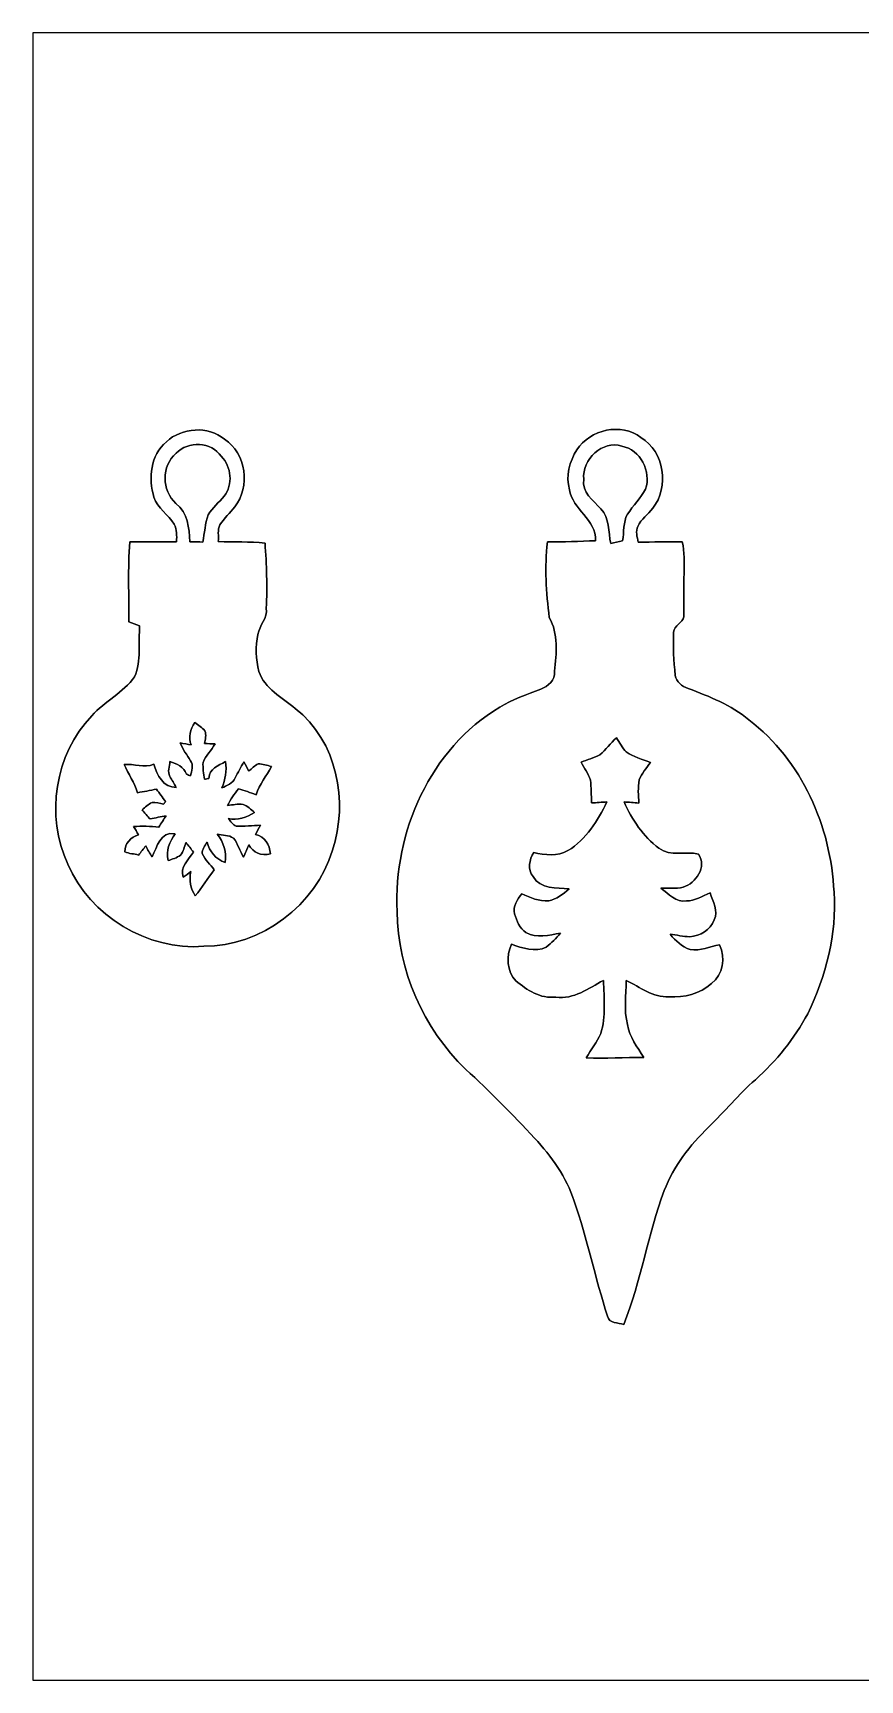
# Model space of a CAD drawing. Header units: centimetres. Extents: x -16.8 to 16.8, y -16.7 to 16.7.
# Drawn here: x -16.77 to -0.03, y -16.67 to 16.67 of the extents above; entities that cross this region are included whole.
import ezdxf

# ---------------------------------------------------------------- set-up
doc = ezdxf.new("R2010")
doc.units = ezdxf.units.CM
doc.header["$MEASUREMENT"] = 0
doc.layers.add('Layer 1', color=7, linetype='Continuous')

msp = doc.modelspace()

# ---------------------------------------------------------------- linework, layer by layer
at = {"layer": 'Layer 1', "color": 7}
for points, knots in [([(-16.77458, 16.66875), (-16.77458, 16.66875), (16.77458, 16.66875), (16.77458, 16.66875), (16.77458, 16.66875), (16.77458, 16.66875), (16.77458, -16.66875), (16.77458, -16.66875), (16.77458, -16.66875), (16.77458, -16.66875), (-16.77458, -16.66875), (-16.77458, -16.66875), (-16.77458, -16.66875), (-16.77458, -16.66875), (-16.77458, 16.66875), (-16.77458, 16.66875), (-16.77458, 16.66875), (-16.77458, 16.66875), (-16.77458, 16.66875), (-16.77458, 16.66875)], [0, 0, 0, 0, 0.16666667, 0.16666667, 0.16666667, 0.16666667, 0.33333333, 0.33333333, 0.33333333, 0.33333333, 0.5, 0.5, 0.5, 0.5, 0.66666667, 0.66666667, 0.66666667, 0.66666667, 1, 1, 1, 1]), ([(-14.07372, 8.39435), (-14.39616, 8.12094), (-14.43919, 7.65316), (-14.32419, 7.26969), (-14.32419, 7.26969), (-14.2494, 7.0485), (-14.03385, 6.92009), (-13.9125, 6.72747), (-13.9125, 6.72747), (-13.85358, 6.61776), (-13.86523, 6.48899), (-13.86593, 6.36905), (-13.86593, 6.36905), (-14.18167, 6.36834), (-14.49705, 6.36764), (-14.81279, 6.36623), (-14.81279, 6.36623), (-14.85547, 5.82754), (-14.82901, 5.28638), (-14.8336, 4.74663), (-14.8336, 4.74663), (-14.76128, 4.72122), (-14.68896, 4.69653), (-14.61664, 4.67113), (-14.61664, 4.67113), (-14.63428, 4.32823), (-14.58313, 3.96487), (-14.71577, 3.6389), (-14.71577, 3.6389), (-14.94402, 3.31329), (-15.3229, 3.14396), (-15.58184, 2.84656), (-15.58184, 2.84656), (-16.33432, 2.06728), (-16.52552, 0.81986), (-16.06656, -0.15699), (-16.06656, -0.15699), (-15.61606, -1.21003), (-14.45895, -1.90606), (-13.31666, -1.81822), (-13.31666, -1.81822), (-12.1539, -1.81751), (-11.043, -0.98884), (-10.71033, 0.12524), (-10.71033, 0.12524), (-10.38225, 1.1109), (-10.61755, 2.33997), (-11.46422, 2.99685), (-11.46422, 2.99685), (-11.73339, 3.21804), (-12.08123, 3.39549), (-12.19976, 3.74509), (-12.19976, 3.74509), (-12.26326, 3.9878), (-12.27878, 4.24991), (-12.21881, 4.49509), (-12.21881, 4.49509), (-12.19412, 4.68524), (-12.01279, 4.82071), (-12.05018, 5.02603), (-12.05018, 5.02603), (-12.02796, 5.46523), (-12.04595, 5.9055), (-12.07558, 6.344), (-12.07558, 6.344), (-12.38991, 6.37469), (-12.7067, 6.36693), (-13.02244, 6.37293), (-13.02244, 6.37293), (-13.01291, 6.48582), (-13.03937, 6.61), (-12.99139, 6.71513), (-12.99139, 6.71513), (-12.89932, 6.84389), (-12.78537, 6.95466), (-12.68836, 7.07919), (-12.68836, 7.07919), (-12.36345, 7.48136), (-12.46011, 8.16222), (-12.89614, 8.4455), (-12.89614, 8.4455), (-13.22987, 8.72102), (-13.75833, 8.68327), (-14.07372, 8.39435), (-14.07372, 8.39435), (-14.07372, 8.39435), (-14.07372, 8.39435), (-14.07372, 8.39435)], [0, 0, 0, 0, 0.04347826, 0.04347826, 0.04347826, 0.04347826, 0.08695652, 0.08695652, 0.08695652, 0.08695652, 0.13043478, 0.13043478, 0.13043478, 0.13043478, 0.17391304, 0.17391304, 0.17391304, 0.17391304, 0.2173913, 0.2173913, 0.2173913, 0.2173913, 0.26086957, 0.26086957, 0.26086957, 0.26086957, 0.30434783, 0.30434783, 0.30434783, 0.30434783, 0.34782609, 0.34782609, 0.34782609, 0.34782609, 0.39130435, 0.39130435, 0.39130435, 0.39130435, 0.43478261, 0.43478261, 0.43478261, 0.43478261, 0.47826087, 0.47826087, 0.47826087, 0.47826087, 0.52173913, 0.52173913, 0.52173913, 0.52173913, 0.56521739, 0.56521739, 0.56521739, 0.56521739, 0.60869565, 0.60869565, 0.60869565, 0.60869565, 0.65217391, 0.65217391, 0.65217391, 0.65217391, 0.69565217, 0.69565217, 0.69565217, 0.69565217, 0.73913043, 0.73913043, 0.73913043, 0.73913043, 0.7826087, 0.7826087, 0.7826087, 0.7826087, 0.82608696, 0.82608696, 0.82608696, 0.82608696, 0.86956522, 0.86956522, 0.86956522, 0.86956522, 0.91304348, 0.91304348, 0.91304348, 0.91304348, 1, 1, 1, 1]), ([(-5.76298, 8.23172), (-5.91185, 7.99606), (-5.9944, 7.69867), (-5.9122, 7.42456), (-5.9122, 7.42456), (-5.85117, 7.01992), (-5.36751, 6.8266), (-5.38374, 6.39233), (-5.38374, 6.39233), (-5.70794, 6.37293), (-6.03285, 6.3687), (-6.35741, 6.36552), (-6.35741, 6.36552), (-6.4195, 5.85999), (-6.38246, 5.34035), (-6.32143, 4.83799), (-6.32143, 4.83799), (-6.13586, 4.50603), (-6.17502, 4.11374), (-6.21453, 3.75038), (-6.21453, 3.75038), (-6.20254, 3.57082), (-6.34048, 3.44241), (-6.49393, 3.38772), (-6.49393, 3.38772), (-6.7758, 3.27836), (-7.06684, 3.18558), (-7.32331, 3.02048), (-7.32331, 3.02048), (-8.72984, 2.18758), (-9.47879, 0.48824), (-9.40118, -1.11196), (-9.40118, -1.11196), (-9.3913, -2.30717), (-8.86813, -3.47839), (-8.01335, -4.30883), (-8.01335, -4.30883), (-7.52616, -4.75015), (-7.06473, -5.21899), (-6.61952, -5.70265), (-6.61952, -5.70265), (-6.27168, -6.06637), (-5.97711, -6.49358), (-5.81625, -6.97371), (-5.81625, -6.97371), (-5.55061, -7.73818), (-5.39256, -8.53475), (-5.14103, -9.30346), (-5.14103, -9.30346), (-5.11704, -9.45691), (-4.91878, -9.43151), (-4.81401, -9.46997), (-4.81401, -9.46997), (-4.46476, -8.59226), (-4.32435, -7.64787), (-3.99486, -6.7631), (-3.99486, -6.7631), (-3.80259, -6.26921), (-3.47204, -5.84412), (-3.09563, -5.47687), (-3.09563, -5.47687), (-2.77248, -5.16431), (-2.48849, -4.81365), (-2.14842, -4.51838), (-2.14842, -4.51838), (-1.72191, -4.13773), (-1.36137, -3.68371), (-1.08903, -3.18135), (-1.08903, -3.18135), (-0.71826, -2.42182), (-0.49706, -1.57339), (-0.55668, -0.72425), (-0.55668, -0.72425), (-0.61913, 0.60537), (-1.20403, 1.94804), (-2.28071, 2.76296), (-2.28071, 2.76296), (-2.63596, 3.07199), (-3.0801, 3.23532), (-3.51261, 3.40184), (-3.51261, 3.40184), (-3.63749, 3.43817), (-3.74544, 3.5366), (-3.77084, 3.66607), (-3.77084, 3.66607), (-3.80647, 3.95676), (-3.81247, 4.25027), (-3.80788, 4.54237), (-3.80788, 4.54237), (-3.78742, 4.67466), (-3.6255, 4.72652), (-3.59763, 4.85387), (-3.59763, 4.85387), (-3.59375, 5.14703), (-3.60433, 5.44054), (-3.59339, 5.73334), (-3.59339, 5.73334), (-3.59022, 5.94607), (-3.57928, 6.16162), (-3.63008, 6.37011), (-3.63008, 6.37011), (-3.92748, 6.36764), (-4.22522, 6.36623), (-4.52226, 6.36341), (-4.52226, 6.36341), (-4.54131, 6.46747), (-4.578, 6.57966), (-4.53108, 6.68161), (-4.53108, 6.68161), (-4.46687, 6.83189), (-4.31835, 6.91832), (-4.22593, 7.04815), (-4.22593, 7.04815), (-3.88938, 7.47501), (-3.99027, 8.19714), (-4.46546, 8.47937), (-4.46546, 8.47937), (-4.8641, 8.78593), (-5.49487, 8.64588), (-5.76298, 8.23172), (-5.76298, 8.23172), (-5.76298, 8.23172), (-5.76298, 8.23172), (-5.76298, 8.23172)], [0, 0, 0, 0, 0.03125, 0.03125, 0.03125, 0.03125, 0.0625, 0.0625, 0.0625, 0.0625, 0.09375, 0.09375, 0.09375, 0.09375, 0.125, 0.125, 0.125, 0.125, 0.15625, 0.15625, 0.15625, 0.15625, 0.1875, 0.1875, 0.1875, 0.1875, 0.21875, 0.21875, 0.21875, 0.21875, 0.25, 0.25, 0.25, 0.25, 0.28125, 0.28125, 0.28125, 0.28125, 0.3125, 0.3125, 0.3125, 0.3125, 0.34375, 0.34375, 0.34375, 0.34375, 0.375, 0.375, 0.375, 0.375, 0.40625, 0.40625, 0.40625, 0.40625, 0.4375, 0.4375, 0.4375, 0.4375, 0.46875, 0.46875, 0.46875, 0.46875, 0.5, 0.5, 0.5, 0.5, 0.53125, 0.53125, 0.53125, 0.53125, 0.5625, 0.5625, 0.5625, 0.5625, 0.59375, 0.59375, 0.59375, 0.59375, 0.625, 0.625, 0.625, 0.625, 0.65625, 0.65625, 0.65625, 0.65625, 0.6875, 0.6875, 0.6875, 0.6875, 0.71875, 0.71875, 0.71875, 0.71875, 0.75, 0.75, 0.75, 0.75, 0.78125, 0.78125, 0.78125, 0.78125, 0.8125, 0.8125, 0.8125, 0.8125, 0.84375, 0.84375, 0.84375, 0.84375, 0.875, 0.875, 0.875, 0.875, 0.90625, 0.90625, 0.90625, 0.90625, 0.9375, 0.9375, 0.9375, 0.9375, 1, 1, 1, 1]), ([(-13.87581, 8.16046), (-13.62992, 8.41834), (-13.16602, 8.39399), (-12.96106, 8.09942), (-12.96106, 8.09942), (-12.75927, 7.89129), (-12.71764, 7.52546), (-12.90496, 7.29615), (-12.90496, 7.29615), (-13.00445, 7.16315), (-13.14556, 7.06261), (-13.22599, 6.91621), (-13.22599, 6.91621), (-13.29231, 6.74017), (-13.29619, 6.54791), (-13.33782, 6.36517), (-13.33782, 6.36517), (-13.40273, 6.36623), (-13.5322, 6.36799), (-13.59711, 6.36905), (-13.59711, 6.36905), (-13.61193, 6.6548), (-13.64015, 6.95078), (-13.87898, 7.14728), (-13.87898, 7.14728), (-14.16897, 7.40304), (-14.17638, 7.90998), (-13.87581, 8.16046)], [0, 0, 0, 0, 0.125, 0.125, 0.125, 0.125, 0.25, 0.25, 0.25, 0.25, 0.375, 0.375, 0.375, 0.375, 0.5, 0.5, 0.5, 0.5, 0.625, 0.625, 0.625, 0.625, 0.75, 0.75, 0.75, 0.75, 1, 1, 1, 1]), ([(-5.62469, 7.63764), (-5.6575, 8.03028), (-5.24439, 8.43562), (-4.85211, 8.30474), (-4.85211, 8.30474), (-4.4704, 8.23595), (-4.25485, 7.79286), (-4.37021, 7.4362), (-4.37021, 7.4362), (-4.47746, 7.25523), (-4.62104, 7.10071), (-4.73922, 6.92785), (-4.73922, 6.92785), (-4.83023, 6.76416), (-4.80448, 6.56555), (-4.83729, 6.38634), (-4.83729, 6.38634), (-4.91808, 6.3694), (-4.99816, 6.35176), (-5.07788, 6.33377), (-5.07788, 6.33377), (-5.12904, 6.56907), (-5.09446, 6.85024), (-5.27438, 7.03686), (-5.27438, 7.03686), (-5.43384, 7.20725), (-5.66632, 7.36706), (-5.62469, 7.63764)], [0, 0, 0, 0, 0.125, 0.125, 0.125, 0.125, 0.25, 0.25, 0.25, 0.25, 0.375, 0.375, 0.375, 0.375, 0.5, 0.5, 0.5, 0.5, 0.625, 0.625, 0.625, 0.625, 0.75, 0.75, 0.75, 0.75, 1, 1, 1, 1]), ([(-13.57136, 2.25707), (-13.62851, 2.41441), (-13.59006, 2.57457), (-13.49622, 2.70898), (-13.49622, 2.70898), (-13.42637, 2.65853), (-13.34876, 2.61373), (-13.29619, 2.54353), (-13.29619, 2.54353), (-13.25421, 2.46274), (-13.29196, 2.37102), (-13.30078, 2.28671), (-13.30078, 2.28671), (-13.22881, 2.28529), (-13.15685, 2.28282), (-13.08488, 2.27789), (-13.08488, 2.27789), (-13.1639, 2.1523), (-13.27432, 2.04435), (-13.33006, 1.905), (-13.33006, 1.905), (-13.33712, 1.7907), (-13.3223, 1.67569), (-13.30113, 1.56351), (-13.30113, 1.56351), (-13.27891, 1.5681), (-13.23481, 1.57692), (-13.21259, 1.5815), (-13.21259, 1.5815), (-13.21082, 1.7847), (-13.01644, 1.83833), (-12.87604, 1.92088), (-12.87604, 1.92088), (-12.84676, 1.73884), (-12.87956, 1.5561), (-12.95153, 1.38783), (-12.95153, 1.38783), (-12.85134, 1.43898), (-12.72858, 1.4792), (-12.67813, 1.58962), (-12.67813, 1.58962), (-12.62204, 1.69968), (-12.57194, 1.81328), (-12.50174, 1.91558), (-12.50174, 1.91558), (-12.46858, 1.85349), (-12.43542, 1.7907), (-12.40296, 1.72755), (-12.40296, 1.72755), (-12.34405, 1.78012), (-12.28901, 1.84079), (-12.21669, 1.87501), (-12.21669, 1.87501), (-12.12391, 1.87678), (-12.03501, 1.84432), (-11.94611, 1.82245), (-11.94611, 1.82245), (-12.04207, 1.62701), (-12.19553, 1.46262), (-12.25515, 1.24919), (-12.25515, 1.24919), (-12.37439, 1.29187), (-12.49363, 1.33385), (-12.61357, 1.37231), (-12.61357, 1.37231), (-12.69718, 1.26647), (-12.77514, 1.15535), (-12.83476, 1.03399), (-12.83476, 1.03399), (-12.72999, 1.04246), (-12.62451, 1.06962), (-12.51903, 1.05375), (-12.51903, 1.05375), (-12.42907, 1.022), (-12.36169, 0.95109), (-12.28937, 0.89182), (-12.28937, 0.89182), (-12.44776, 0.78634), (-12.63121, 0.72425), (-12.82136, 0.76694), (-12.82136, 0.76694), (-12.77126, 0.71402), (-12.73034, 0.64135), (-12.65873, 0.6156), (-12.65873, 0.6156), (-12.49539, 0.60466), (-12.33241, 0.63218), (-12.16872, 0.63147), (-12.16872, 0.63147), (-12.20117, 0.56903), (-12.23504, 0.50659), (-12.27067, 0.44556), (-12.27067, 0.44556), (-12.07417, 0.40781), (-11.98527, 0.23424), (-11.96481, 0.05539), (-11.96481, 0.05539), (-12.15708, 0.00106), (-12.313, 0.07902), (-12.40578, 0.23636), (-12.40578, 0.23636), (-12.43894, 0.1524), (-12.47387, 0.06844), (-12.51021, -0.01482), (-12.51021, -0.01482), (-12.58746, 0.10971), (-12.62345, 0.25788), (-12.71482, 0.37324), (-12.71482, 0.37324), (-12.81007, 0.43639), (-12.93742, 0.42545), (-13.04466, 0.45226), (-13.04466, 0.45226), (-12.91625, 0.28998), (-12.84852, 0.08749), (-12.88168, -0.11994), (-12.88168, -0.11994), (-13.0743, -0.05891), (-13.19671, 0.1016), (-13.25033, 0.28963), (-13.25033, 0.28963), (-13.28914, 0.21696), (-13.35405, 0.14534), (-13.34735, 0.05821), (-13.34735, 0.05821), (-13.29196, -0.06703), (-13.18648, -0.16263), (-13.10287, -0.26988), (-13.10287, -0.26988), (-13.23975, -0.43991), (-13.34699, -0.63147), (-13.48705, -0.79939), (-13.48705, -0.79939), (-13.58371, -0.64664), (-13.62216, -0.4766), (-13.57489, -0.30339), (-13.57489, -0.30339), (-13.62781, -0.34255), (-13.68072, -0.38135), (-13.73434, -0.41981), (-13.73434, -0.41981), (-13.8049, -0.21625), (-13.62428, -0.06385), (-13.52444, 0.0889), (-13.52444, 0.0889), (-13.57418, 0.15452), (-13.62498, 0.21943), (-13.67719, 0.28258), (-13.67719, 0.28258), (-13.70965, 0.1972), (-13.72588, 0.10019), (-13.78797, 0.02928), (-13.78797, 0.02928), (-13.85817, -0.0321), (-13.95342, -0.05115), (-14.03844, -0.08396), (-14.03844, -0.08396), (-14.08959, 0.1203), (-14.00563, 0.29669), (-13.89662, 0.45896), (-13.89662, 0.45896), (-14.20954, 0.51188), (-14.25681, 0.1905), (-14.36264, -0.00847), (-14.36264, -0.00847), (-14.41027, 0.06421), (-14.4526, 0.1397), (-14.48858, 0.21837), (-14.48858, 0.21837), (-14.53762, 0.15558), (-14.58736, 0.09313), (-14.63675, 0.03034), (-14.63675, 0.03034), (-14.72812, 0.05397), (-14.82337, 0.0568), (-14.91086, 0.09349), (-14.91086, 0.09349), (-14.92462, 0.26741), (-14.7895, 0.39017), (-14.6371, 0.44062), (-14.6371, 0.44062), (-14.67062, 0.49565), (-14.70378, 0.55069), (-14.73659, 0.60572), (-14.73659, 0.60572), (-14.56655, 0.61701), (-14.39545, 0.61454), (-14.22612, 0.59619), (-14.22612, 0.59619), (-14.17602, 0.67239), (-14.12699, 0.74859), (-14.07866, 0.82515), (-14.07866, 0.82515), (-14.18731, 0.80433), (-14.29526, 0.7814), (-14.40392, 0.75953), (-14.40392, 0.75953), (-14.44449, 0.80574), (-14.52563, 0.89782), (-14.56655, 0.94403), (-14.56655, 0.94403), (-14.50199, 0.9973), (-14.44096, 1.05833), (-14.36299, 1.09185), (-14.36299, 1.09185), (-14.28362, 1.10137), (-14.20601, 1.07456), (-14.1291, 1.05939), (-14.1291, 1.05939), (-14.11887, 1.07174), (-14.09876, 1.09714), (-14.08889, 1.10984), (-14.08889, 1.10984), (-14.15062, 1.19415), (-14.21236, 1.27811), (-14.27409, 1.36208), (-14.27409, 1.36208), (-14.40215, 1.33738), (-14.53021, 1.31233), (-14.65898, 1.29117), (-14.65898, 1.29117), (-14.71895, 1.49543), (-14.8396, 1.67181), (-14.9292, 1.86267), (-14.9292, 1.86267), (-14.72636, 1.88454), (-14.51998, 1.77553), (-14.32631, 1.87184), (-14.32631, 1.87184), (-14.26422, 1.64782), (-14.13651, 1.39347), (-13.87263, 1.39876), (-13.87263, 1.39876), (-13.91497, 1.47355), (-13.96365, 1.54411), (-14.00281, 1.62066), (-14.00281, 1.62066), (-14.05537, 1.71415), (-14.00916, 1.8228), (-14.00104, 1.92123), (-14.00104, 1.92123), (-13.86346, 1.87748), (-13.71635, 1.81857), (-13.66626, 1.66476), (-13.66626, 1.66476), (-13.64544, 1.65594), (-13.60382, 1.63901), (-13.583, 1.63054), (-13.583, 1.63054), (-13.56713, 1.73143), (-13.51562, 1.84714), (-13.58371, 1.93957), (-13.58371, 1.93957), (-13.65744, 2.05669), (-13.7414, 2.16817), (-13.7922, 2.29799), (-13.7922, 2.29799), (-13.71812, 2.28671), (-13.64439, 2.27295), (-13.57136, 2.25707)], [0, 0, 0, 0, 0.01515152, 0.01515152, 0.01515152, 0.01515152, 0.03030303, 0.03030303, 0.03030303, 0.03030303, 0.04545455, 0.04545455, 0.04545455, 0.04545455, 0.06060606, 0.06060606, 0.06060606, 0.06060606, 0.07575758, 0.07575758, 0.07575758, 0.07575758, 0.09090909, 0.09090909, 0.09090909, 0.09090909, 0.10606061, 0.10606061, 0.10606061, 0.10606061, 0.12121212, 0.12121212, 0.12121212, 0.12121212, 0.13636364, 0.13636364, 0.13636364, 0.13636364, 0.15151515, 0.15151515, 0.15151515, 0.15151515, 0.16666667, 0.16666667, 0.16666667, 0.16666667, 0.18181818, 0.18181818, 0.18181818, 0.18181818, 0.1969697, 0.1969697, 0.1969697, 0.1969697, 0.21212121, 0.21212121, 0.21212121, 0.21212121, 0.22727273, 0.22727273, 0.22727273, 0.22727273, 0.24242424, 0.24242424, 0.24242424, 0.24242424, 0.25757576, 0.25757576, 0.25757576, 0.25757576, 0.27272727, 0.27272727, 0.27272727, 0.27272727, 0.28787879, 0.28787879, 0.28787879, 0.28787879, 0.3030303, 0.3030303, 0.3030303, 0.3030303, 0.31818182, 0.31818182, 0.31818182, 0.31818182, 0.33333333, 0.33333333, 0.33333333, 0.33333333, 0.34848485, 0.34848485, 0.34848485, 0.34848485, 0.36363636, 0.36363636, 0.36363636, 0.36363636, 0.37878788, 0.37878788, 0.37878788, 0.37878788, 0.39393939, 0.39393939, 0.39393939, 0.39393939, 0.40909091, 0.40909091, 0.40909091, 0.40909091, 0.42424242, 0.42424242, 0.42424242, 0.42424242, 0.43939394, 0.43939394, 0.43939394, 0.43939394, 0.45454545, 0.45454545, 0.45454545, 0.45454545, 0.46969697, 0.46969697, 0.46969697, 0.46969697, 0.48484848, 0.48484848, 0.48484848, 0.48484848, 0.5, 0.5, 0.5, 0.5, 0.51515152, 0.51515152, 0.51515152, 0.51515152, 0.53030303, 0.53030303, 0.53030303, 0.53030303, 0.54545455, 0.54545455, 0.54545455, 0.54545455, 0.56060606, 0.56060606, 0.56060606, 0.56060606, 0.57575758, 0.57575758, 0.57575758, 0.57575758, 0.59090909, 0.59090909, 0.59090909, 0.59090909, 0.60606061, 0.60606061, 0.60606061, 0.60606061, 0.62121212, 0.62121212, 0.62121212, 0.62121212, 0.63636364, 0.63636364, 0.63636364, 0.63636364, 0.65151515, 0.65151515, 0.65151515, 0.65151515, 0.66666667, 0.66666667, 0.66666667, 0.66666667, 0.68181818, 0.68181818, 0.68181818, 0.68181818, 0.6969697, 0.6969697, 0.6969697, 0.6969697, 0.71212121, 0.71212121, 0.71212121, 0.71212121, 0.72727273, 0.72727273, 0.72727273, 0.72727273, 0.74242424, 0.74242424, 0.74242424, 0.74242424, 0.75757576, 0.75757576, 0.75757576, 0.75757576, 0.77272727, 0.77272727, 0.77272727, 0.77272727, 0.78787879, 0.78787879, 0.78787879, 0.78787879, 0.8030303, 0.8030303, 0.8030303, 0.8030303, 0.81818182, 0.81818182, 0.81818182, 0.81818182, 0.83333333, 0.83333333, 0.83333333, 0.83333333, 0.84848485, 0.84848485, 0.84848485, 0.84848485, 0.86363636, 0.86363636, 0.86363636, 0.86363636, 0.87878788, 0.87878788, 0.87878788, 0.87878788, 0.89393939, 0.89393939, 0.89393939, 0.89393939, 0.90909091, 0.90909091, 0.90909091, 0.90909091, 0.92424242, 0.92424242, 0.92424242, 0.92424242, 0.93939394, 0.93939394, 0.93939394, 0.93939394, 0.95454545, 0.95454545, 0.95454545, 0.95454545, 0.96969697, 0.96969697, 0.96969697, 0.96969697, 1, 1, 1, 1]), ([(-5.29484, 2.05528), (-5.1749, 2.16182), (-5.08, 2.29376), (-4.96182, 2.40242), (-4.96182, 2.40242), (-4.89479, 2.30858), (-4.8454, 2.19886), (-4.76356, 2.11526), (-4.76356, 2.11526), (-4.6161, 2.01436), (-4.44041, 1.96744), (-4.27426, 1.90571), (-4.27426, 1.90571), (-4.35151, 1.78788), (-4.44923, 1.68063), (-4.50321, 1.5494), (-4.50321, 1.5494), (-4.53002, 1.39383), (-4.51556, 1.23754), (-4.50815, 1.08126), (-4.50815, 1.08126), (-4.60904, 1.09079), (-4.70782, 1.09749), (-4.80836, 1.10525), (-4.80836, 1.10525), (-4.64538, 0.74824), (-4.42172, 0.40146), (-4.10104, 0.16686), (-4.10104, 0.16686), (-3.87244, -0.0067), (-3.5627, 0.11254), (-3.30341, 0.04763), (-3.30341, 0.04763), (-3.12314, -0.20884), (-3.34892, -0.53904), (-3.61174, -0.62124), (-3.61174, -0.62124), (-3.75814, -0.6604), (-3.9116, -0.63606), (-4.06047, -0.64029), (-4.06047, -0.64029), (-3.90525, -0.75248), (-3.76096, -0.93063), (-3.54436, -0.89782), (-3.54436, -0.89782), (-3.37185, -0.89994), (-3.22192, -0.80081), (-3.0674, -0.73766), (-3.0674, -0.73766), (-3.01625, -0.90629), (-2.88572, -1.10702), (-2.98591, -1.28164), (-2.98591, -1.28164), (-3.05964, -1.48908), (-3.26531, -1.6129), (-3.47733, -1.62348), (-3.47733, -1.62348), (-3.61174, -1.61925), (-3.74297, -1.58821), (-3.87597, -1.57445), (-3.87597, -1.57445), (-3.76484, -1.70498), (-3.63608, -1.82774), (-3.46886, -1.88278), (-3.46886, -1.88278), (-3.26178, -1.91911), (-3.07269, -1.82527), (-2.87549, -1.78717), (-2.87549, -1.78717), (-2.75308, -2.04541), (-2.79788, -2.39677), (-3.04059, -2.56893), (-3.04059, -2.56893), (-3.27343, -2.77848), (-3.58951, -2.8635), (-3.89819, -2.83845), (-3.89819, -2.83845), (-4.22593, -2.8635), (-4.48098, -2.63772), (-4.76179, -2.51248), (-4.76179, -2.51248), (-4.76779, -2.80741), (-4.81648, -3.11044), (-4.73675, -3.40043), (-4.73675, -3.40043), (-4.699, -3.65407), (-4.53743, -3.85374), (-4.40866, -4.06576), (-4.40866, -4.06576), (-4.79637, -4.06964), (-5.18407, -4.08658), (-5.57142, -4.0767), (-5.57142, -4.0767), (-5.4797, -3.90913), (-5.3534, -3.76061), (-5.27897, -3.58422), (-5.27897, -3.58422), (-5.17384, -3.23533), (-5.21159, -2.86561), (-5.22464, -2.5079), (-5.22464, -2.5079), (-5.52768, -2.66876), (-5.82401, -2.89807), (-6.1909, -2.8448), (-6.1909, -2.8448), (-6.49781, -2.88361), (-6.77474, -2.70545), (-6.99699, -2.51707), (-6.99699, -2.51707), (-7.18679, -2.32445), (-7.19279, -2.01366), (-7.08625, -1.77659), (-7.08625, -1.77659), (-6.864, -1.85067), (-6.60753, -1.94522), (-6.38281, -1.83339), (-6.38281, -1.83339), (-6.27592, -1.75225), (-6.18208, -1.65488), (-6.09424, -1.55399), (-6.09424, -1.55399), (-6.32566, -1.58538), (-6.57613, -1.66688), (-6.79309, -1.53776), (-6.79309, -1.53776), (-6.92503, -1.45944), (-6.98218, -1.30104), (-7.02239, -1.16064), (-7.02239, -1.16064), (-7.06438, -1.00789), (-6.96524, -0.87066), (-6.88022, -0.75424), (-6.88022, -0.75424), (-6.70842, -0.83256), (-6.52815, -0.91228), (-6.33342, -0.89888), (-6.33342, -0.89888), (-6.17467, -0.86113), (-6.03779, -0.76271), (-5.91961, -0.65334), (-5.91961, -0.65334), (-6.16938, -0.63147), (-6.50452, -0.66146), (-6.65057, -0.40675), (-6.65057, -0.40675), (-6.76593, -0.2607), (-6.72394, -0.06526), (-6.63681, 0.08114), (-6.63681, 0.08114), (-6.40927, 0.02716), (-6.15562, -0.00247), (-5.94289, 0.12171), (-5.94289, 0.12171), (-5.57177, 0.3429), (-5.33823, 0.72672), (-5.15303, 1.10561), (-5.15303, 1.10561), (-5.2578, 1.09855), (-5.36222, 1.09008), (-5.467, 1.08409), (-5.467, 1.08409), (-5.46982, 1.23896), (-5.47123, 1.39453), (-5.48746, 1.54799), (-5.48746, 1.54799), (-5.53156, 1.67781), (-5.61552, 1.78964), (-5.67655, 1.91135), (-5.67655, 1.91135), (-5.54919, 1.95862), (-5.41902, 1.99919), (-5.29484, 2.05528)], [0, 0, 0, 0, 0.02272727, 0.02272727, 0.02272727, 0.02272727, 0.04545455, 0.04545455, 0.04545455, 0.04545455, 0.06818182, 0.06818182, 0.06818182, 0.06818182, 0.09090909, 0.09090909, 0.09090909, 0.09090909, 0.11363636, 0.11363636, 0.11363636, 0.11363636, 0.13636364, 0.13636364, 0.13636364, 0.13636364, 0.15909091, 0.15909091, 0.15909091, 0.15909091, 0.18181818, 0.18181818, 0.18181818, 0.18181818, 0.20454545, 0.20454545, 0.20454545, 0.20454545, 0.22727273, 0.22727273, 0.22727273, 0.22727273, 0.25, 0.25, 0.25, 0.25, 0.27272727, 0.27272727, 0.27272727, 0.27272727, 0.29545455, 0.29545455, 0.29545455, 0.29545455, 0.31818182, 0.31818182, 0.31818182, 0.31818182, 0.34090909, 0.34090909, 0.34090909, 0.34090909, 0.36363636, 0.36363636, 0.36363636, 0.36363636, 0.38636364, 0.38636364, 0.38636364, 0.38636364, 0.40909091, 0.40909091, 0.40909091, 0.40909091, 0.43181818, 0.43181818, 0.43181818, 0.43181818, 0.45454545, 0.45454545, 0.45454545, 0.45454545, 0.47727273, 0.47727273, 0.47727273, 0.47727273, 0.5, 0.5, 0.5, 0.5, 0.52272727, 0.52272727, 0.52272727, 0.52272727, 0.54545455, 0.54545455, 0.54545455, 0.54545455, 0.56818182, 0.56818182, 0.56818182, 0.56818182, 0.59090909, 0.59090909, 0.59090909, 0.59090909, 0.61363636, 0.61363636, 0.61363636, 0.61363636, 0.63636364, 0.63636364, 0.63636364, 0.63636364, 0.65909091, 0.65909091, 0.65909091, 0.65909091, 0.68181818, 0.68181818, 0.68181818, 0.68181818, 0.70454545, 0.70454545, 0.70454545, 0.70454545, 0.72727273, 0.72727273, 0.72727273, 0.72727273, 0.75, 0.75, 0.75, 0.75, 0.77272727, 0.77272727, 0.77272727, 0.77272727, 0.79545455, 0.79545455, 0.79545455, 0.79545455, 0.81818182, 0.81818182, 0.81818182, 0.81818182, 0.84090909, 0.84090909, 0.84090909, 0.84090909, 0.86363636, 0.86363636, 0.86363636, 0.86363636, 0.88636364, 0.88636364, 0.88636364, 0.88636364, 0.90909091, 0.90909091, 0.90909091, 0.90909091, 0.93181818, 0.93181818, 0.93181818, 0.93181818, 0.95454545, 0.95454545, 0.95454545, 0.95454545, 1, 1, 1, 1])]:
    msp.add_open_spline(points, degree=3, knots=knots, dxfattribs=at)
at = {"layer": 'Layer 1', "color": 252}
for points, knots in [([(-14.07372, 8.39435), (-13.75833, 8.68327), (-13.22987, 8.72102), (-12.89614, 8.4455), (-12.89614, 8.4455), (-12.46011, 8.16222), (-12.36345, 7.48136), (-12.68836, 7.07919), (-12.68836, 7.07919), (-12.78537, 6.95466), (-12.89932, 6.84389), (-12.99139, 6.71513), (-12.99139, 6.71513), (-13.03937, 6.61), (-13.01291, 6.48582), (-13.02244, 6.37293), (-13.02244, 6.37293), (-12.7067, 6.36693), (-12.38991, 6.37469), (-12.07558, 6.344), (-12.07558, 6.344), (-12.04595, 5.9055), (-12.02796, 5.46523), (-12.05018, 5.02603), (-12.05018, 5.02603), (-12.01279, 4.82071), (-12.19412, 4.68524), (-12.21881, 4.49509), (-12.21881, 4.49509), (-12.27878, 4.24991), (-12.26326, 3.9878), (-12.19976, 3.74509), (-12.19976, 3.74509), (-12.08123, 3.39549), (-11.73339, 3.21804), (-11.46422, 2.99685), (-11.46422, 2.99685), (-10.61755, 2.33997), (-10.38225, 1.1109), (-10.71033, 0.12524), (-10.71033, 0.12524), (-11.043, -0.98884), (-12.1539, -1.81751), (-13.31666, -1.81822), (-13.31666, -1.81822), (-14.45895, -1.90606), (-15.61606, -1.21003), (-16.06656, -0.15699), (-16.06656, -0.15699), (-16.52552, 0.81986), (-16.33432, 2.06728), (-15.58184, 2.84656), (-15.58184, 2.84656), (-15.3229, 3.14396), (-14.94402, 3.31329), (-14.71577, 3.6389), (-14.71577, 3.6389), (-14.58313, 3.96487), (-14.63428, 4.32823), (-14.61664, 4.67113), (-14.61664, 4.67113), (-14.68896, 4.69653), (-14.76128, 4.72122), (-14.8336, 4.74663), (-14.8336, 4.74663), (-14.82901, 5.28638), (-14.85547, 5.82754), (-14.81279, 6.36623), (-14.81279, 6.36623), (-14.49705, 6.36764), (-14.18167, 6.36834), (-13.86593, 6.36905), (-13.86593, 6.36905), (-13.86523, 6.48899), (-13.85358, 6.61776), (-13.9125, 6.72747), (-13.9125, 6.72747), (-14.03385, 6.92009), (-14.2494, 7.0485), (-14.32419, 7.26969), (-14.32419, 7.26969), (-14.43919, 7.65316), (-14.39616, 8.12094), (-14.07372, 8.39435), (-14.07372, 8.39435), (-14.07372, 8.39435), (-14.07372, 8.39435), (-14.07372, 8.39435)], [0, 0, 0, 0, 0.04347826, 0.04347826, 0.04347826, 0.04347826, 0.08695652, 0.08695652, 0.08695652, 0.08695652, 0.13043478, 0.13043478, 0.13043478, 0.13043478, 0.17391304, 0.17391304, 0.17391304, 0.17391304, 0.2173913, 0.2173913, 0.2173913, 0.2173913, 0.26086957, 0.26086957, 0.26086957, 0.26086957, 0.30434783, 0.30434783, 0.30434783, 0.30434783, 0.34782609, 0.34782609, 0.34782609, 0.34782609, 0.39130435, 0.39130435, 0.39130435, 0.39130435, 0.43478261, 0.43478261, 0.43478261, 0.43478261, 0.47826087, 0.47826087, 0.47826087, 0.47826087, 0.52173913, 0.52173913, 0.52173913, 0.52173913, 0.56521739, 0.56521739, 0.56521739, 0.56521739, 0.60869565, 0.60869565, 0.60869565, 0.60869565, 0.65217391, 0.65217391, 0.65217391, 0.65217391, 0.69565217, 0.69565217, 0.69565217, 0.69565217, 0.73913043, 0.73913043, 0.73913043, 0.73913043, 0.7826087, 0.7826087, 0.7826087, 0.7826087, 0.82608696, 0.82608696, 0.82608696, 0.82608696, 0.86956522, 0.86956522, 0.86956522, 0.86956522, 0.91304348, 0.91304348, 0.91304348, 0.91304348, 1, 1, 1, 1]), ([(-5.76298, 8.23172), (-5.49487, 8.64588), (-4.8641, 8.78593), (-4.46546, 8.47937), (-4.46546, 8.47937), (-3.99027, 8.19714), (-3.88938, 7.47501), (-4.22593, 7.04815), (-4.22593, 7.04815), (-4.31835, 6.91832), (-4.46687, 6.83189), (-4.53108, 6.68161), (-4.53108, 6.68161), (-4.578, 6.57966), (-4.54131, 6.46747), (-4.52226, 6.36341), (-4.52226, 6.36341), (-4.22522, 6.36623), (-3.92748, 6.36764), (-3.63008, 6.37011), (-3.63008, 6.37011), (-3.57928, 6.16162), (-3.59022, 5.94607), (-3.59339, 5.73334), (-3.59339, 5.73334), (-3.60433, 5.44054), (-3.59375, 5.14703), (-3.59763, 4.85387), (-3.59763, 4.85387), (-3.6255, 4.72652), (-3.78742, 4.67466), (-3.80788, 4.54237), (-3.80788, 4.54237), (-3.81247, 4.25027), (-3.80647, 3.95676), (-3.77084, 3.66607), (-3.77084, 3.66607), (-3.74544, 3.5366), (-3.63749, 3.43817), (-3.51261, 3.40184), (-3.51261, 3.40184), (-3.0801, 3.23532), (-2.63596, 3.07199), (-2.28071, 2.76296), (-2.28071, 2.76296), (-1.20403, 1.94804), (-0.61913, 0.60537), (-0.55668, -0.72425), (-0.55668, -0.72425), (-0.49706, -1.57339), (-0.71826, -2.42182), (-1.08903, -3.18135), (-1.08903, -3.18135), (-1.36137, -3.68371), (-1.72191, -4.13773), (-2.14842, -4.51838), (-2.14842, -4.51838), (-2.48849, -4.81365), (-2.77248, -5.16431), (-3.09563, -5.47687), (-3.09563, -5.47687), (-3.47204, -5.84412), (-3.80259, -6.26921), (-3.99486, -6.7631), (-3.99486, -6.7631), (-4.32435, -7.64787), (-4.46476, -8.59226), (-4.81401, -9.46997), (-4.81401, -9.46997), (-4.91878, -9.43151), (-5.11704, -9.45691), (-5.14103, -9.30346), (-5.14103, -9.30346), (-5.39256, -8.53475), (-5.55061, -7.73818), (-5.81625, -6.97371), (-5.81625, -6.97371), (-5.97711, -6.49358), (-6.27168, -6.06637), (-6.61952, -5.70265), (-6.61952, -5.70265), (-7.06473, -5.21899), (-7.52616, -4.75015), (-8.01335, -4.30883), (-8.01335, -4.30883), (-8.86813, -3.47839), (-9.3913, -2.30717), (-9.40118, -1.11196), (-9.40118, -1.11196), (-9.47879, 0.48824), (-8.72984, 2.18758), (-7.32331, 3.02048), (-7.32331, 3.02048), (-7.06684, 3.18558), (-6.7758, 3.27836), (-6.49393, 3.38772), (-6.49393, 3.38772), (-6.34048, 3.44241), (-6.20254, 3.57082), (-6.21453, 3.75038), (-6.21453, 3.75038), (-6.17502, 4.11374), (-6.13586, 4.50603), (-6.32143, 4.83799), (-6.32143, 4.83799), (-6.38246, 5.34035), (-6.4195, 5.85999), (-6.35741, 6.36552), (-6.35741, 6.36552), (-6.03285, 6.3687), (-5.70794, 6.37293), (-5.38374, 6.39233), (-5.38374, 6.39233), (-5.36751, 6.8266), (-5.85117, 7.01992), (-5.9122, 7.42456), (-5.9122, 7.42456), (-5.9944, 7.69867), (-5.91185, 7.99606), (-5.76298, 8.23172), (-5.76298, 8.23172), (-5.76298, 8.23172), (-5.76298, 8.23172), (-5.76298, 8.23172)], [0, 0, 0, 0, 0.03125, 0.03125, 0.03125, 0.03125, 0.0625, 0.0625, 0.0625, 0.0625, 0.09375, 0.09375, 0.09375, 0.09375, 0.125, 0.125, 0.125, 0.125, 0.15625, 0.15625, 0.15625, 0.15625, 0.1875, 0.1875, 0.1875, 0.1875, 0.21875, 0.21875, 0.21875, 0.21875, 0.25, 0.25, 0.25, 0.25, 0.28125, 0.28125, 0.28125, 0.28125, 0.3125, 0.3125, 0.3125, 0.3125, 0.34375, 0.34375, 0.34375, 0.34375, 0.375, 0.375, 0.375, 0.375, 0.40625, 0.40625, 0.40625, 0.40625, 0.4375, 0.4375, 0.4375, 0.4375, 0.46875, 0.46875, 0.46875, 0.46875, 0.5, 0.5, 0.5, 0.5, 0.53125, 0.53125, 0.53125, 0.53125, 0.5625, 0.5625, 0.5625, 0.5625, 0.59375, 0.59375, 0.59375, 0.59375, 0.625, 0.625, 0.625, 0.625, 0.65625, 0.65625, 0.65625, 0.65625, 0.6875, 0.6875, 0.6875, 0.6875, 0.71875, 0.71875, 0.71875, 0.71875, 0.75, 0.75, 0.75, 0.75, 0.78125, 0.78125, 0.78125, 0.78125, 0.8125, 0.8125, 0.8125, 0.8125, 0.84375, 0.84375, 0.84375, 0.84375, 0.875, 0.875, 0.875, 0.875, 0.90625, 0.90625, 0.90625, 0.90625, 0.9375, 0.9375, 0.9375, 0.9375, 1, 1, 1, 1]), ([(-13.87581, 8.16046), (-14.17638, 7.90998), (-14.16897, 7.40304), (-13.87898, 7.14728), (-13.87898, 7.14728), (-13.64015, 6.95078), (-13.61193, 6.6548), (-13.59711, 6.36905), (-13.59711, 6.36905), (-13.5322, 6.36799), (-13.40273, 6.36623), (-13.33782, 6.36517), (-13.33782, 6.36517), (-13.29619, 6.54791), (-13.29231, 6.74017), (-13.22599, 6.91621), (-13.22599, 6.91621), (-13.14556, 7.06261), (-13.00445, 7.16315), (-12.90496, 7.29615), (-12.90496, 7.29615), (-12.71764, 7.52546), (-12.75927, 7.89129), (-12.96106, 8.09942), (-12.96106, 8.09942), (-13.16602, 8.39399), (-13.62992, 8.41834), (-13.87581, 8.16046), (-13.87581, 8.16046), (-13.87581, 8.16046), (-13.87581, 8.16046), (-13.87581, 8.16046)], [0, 0, 0, 0, 0.11111111, 0.11111111, 0.11111111, 0.11111111, 0.22222222, 0.22222222, 0.22222222, 0.22222222, 0.33333333, 0.33333333, 0.33333333, 0.33333333, 0.44444444, 0.44444444, 0.44444444, 0.44444444, 0.55555556, 0.55555556, 0.55555556, 0.55555556, 0.66666667, 0.66666667, 0.66666667, 0.66666667, 0.77777778, 0.77777778, 0.77777778, 0.77777778, 1, 1, 1, 1]), ([(-5.62469, 7.63764), (-5.66632, 7.36706), (-5.43384, 7.20725), (-5.27438, 7.03686), (-5.27438, 7.03686), (-5.09446, 6.85024), (-5.12904, 6.56907), (-5.07788, 6.33377), (-5.07788, 6.33377), (-4.99816, 6.35176), (-4.91808, 6.3694), (-4.83729, 6.38634), (-4.83729, 6.38634), (-4.80448, 6.56555), (-4.83023, 6.76416), (-4.73922, 6.92785), (-4.73922, 6.92785), (-4.62104, 7.10071), (-4.47746, 7.25523), (-4.37021, 7.4362), (-4.37021, 7.4362), (-4.25485, 7.79286), (-4.4704, 8.23595), (-4.85211, 8.30474), (-4.85211, 8.30474), (-5.24439, 8.43562), (-5.6575, 8.03028), (-5.62469, 7.63764), (-5.62469, 7.63764), (-5.62469, 7.63764), (-5.62469, 7.63764), (-5.62469, 7.63764)], [0, 0, 0, 0, 0.11111111, 0.11111111, 0.11111111, 0.11111111, 0.22222222, 0.22222222, 0.22222222, 0.22222222, 0.33333333, 0.33333333, 0.33333333, 0.33333333, 0.44444444, 0.44444444, 0.44444444, 0.44444444, 0.55555556, 0.55555556, 0.55555556, 0.55555556, 0.66666667, 0.66666667, 0.66666667, 0.66666667, 0.77777778, 0.77777778, 0.77777778, 0.77777778, 1, 1, 1, 1]), ([(-13.57136, 2.25707), (-13.64439, 2.27295), (-13.71812, 2.28671), (-13.7922, 2.29799), (-13.7922, 2.29799), (-13.7414, 2.16817), (-13.65744, 2.05669), (-13.58371, 1.93957), (-13.58371, 1.93957), (-13.51562, 1.84714), (-13.56713, 1.73143), (-13.583, 1.63054), (-13.583, 1.63054), (-13.60382, 1.63901), (-13.64544, 1.65594), (-13.66626, 1.66476), (-13.66626, 1.66476), (-13.71635, 1.81857), (-13.86346, 1.87748), (-14.00104, 1.92123), (-14.00104, 1.92123), (-14.00916, 1.8228), (-14.05537, 1.71415), (-14.00281, 1.62066), (-14.00281, 1.62066), (-13.96365, 1.54411), (-13.91497, 1.47355), (-13.87263, 1.39876), (-13.87263, 1.39876), (-14.13651, 1.39347), (-14.26422, 1.64782), (-14.32631, 1.87184), (-14.32631, 1.87184), (-14.51998, 1.77553), (-14.72636, 1.88454), (-14.9292, 1.86267), (-14.9292, 1.86267), (-14.8396, 1.67181), (-14.71895, 1.49543), (-14.65898, 1.29117), (-14.65898, 1.29117), (-14.53021, 1.31233), (-14.40215, 1.33738), (-14.27409, 1.36208), (-14.27409, 1.36208), (-14.21236, 1.27811), (-14.15062, 1.19415), (-14.08889, 1.10984), (-14.08889, 1.10984), (-14.09876, 1.09714), (-14.11887, 1.07174), (-14.1291, 1.05939), (-14.1291, 1.05939), (-14.20601, 1.07456), (-14.28362, 1.10137), (-14.36299, 1.09185), (-14.36299, 1.09185), (-14.44096, 1.05833), (-14.50199, 0.9973), (-14.56655, 0.94403), (-14.56655, 0.94403), (-14.52563, 0.89782), (-14.44449, 0.80574), (-14.40392, 0.75953), (-14.40392, 0.75953), (-14.29526, 0.7814), (-14.18731, 0.80433), (-14.07866, 0.82515), (-14.07866, 0.82515), (-14.12699, 0.74859), (-14.17602, 0.67239), (-14.22612, 0.59619), (-14.22612, 0.59619), (-14.39545, 0.61454), (-14.56655, 0.61701), (-14.73659, 0.60572), (-14.73659, 0.60572), (-14.70378, 0.55069), (-14.67062, 0.49565), (-14.6371, 0.44062), (-14.6371, 0.44062), (-14.7895, 0.39017), (-14.92462, 0.26741), (-14.91086, 0.09349), (-14.91086, 0.09349), (-14.82337, 0.0568), (-14.72812, 0.05397), (-14.63675, 0.03034), (-14.63675, 0.03034), (-14.58736, 0.09313), (-14.53762, 0.15558), (-14.48858, 0.21837), (-14.48858, 0.21837), (-14.4526, 0.1397), (-14.41027, 0.06421), (-14.36264, -0.00847), (-14.36264, -0.00847), (-14.25681, 0.1905), (-14.20954, 0.51188), (-13.89662, 0.45896), (-13.89662, 0.45896), (-14.00563, 0.29669), (-14.08959, 0.1203), (-14.03844, -0.08396), (-14.03844, -0.08396), (-13.95342, -0.05115), (-13.85817, -0.0321), (-13.78797, 0.02928), (-13.78797, 0.02928), (-13.72588, 0.10019), (-13.70965, 0.1972), (-13.67719, 0.28258), (-13.67719, 0.28258), (-13.62498, 0.21943), (-13.57418, 0.15452), (-13.52444, 0.0889), (-13.52444, 0.0889), (-13.62428, -0.06385), (-13.8049, -0.21625), (-13.73434, -0.41981), (-13.73434, -0.41981), (-13.68072, -0.38135), (-13.62781, -0.34255), (-13.57489, -0.30339), (-13.57489, -0.30339), (-13.62216, -0.4766), (-13.58371, -0.64664), (-13.48705, -0.79939), (-13.48705, -0.79939), (-13.34699, -0.63147), (-13.23975, -0.43991), (-13.10287, -0.26988), (-13.10287, -0.26988), (-13.18648, -0.16263), (-13.29196, -0.06703), (-13.34735, 0.05821), (-13.34735, 0.05821), (-13.35405, 0.14534), (-13.28914, 0.21696), (-13.25033, 0.28963), (-13.25033, 0.28963), (-13.19671, 0.1016), (-13.0743, -0.05891), (-12.88168, -0.11994), (-12.88168, -0.11994), (-12.84852, 0.08749), (-12.91625, 0.28998), (-13.04466, 0.45226), (-13.04466, 0.45226), (-12.93742, 0.42545), (-12.81007, 0.43639), (-12.71482, 0.37324), (-12.71482, 0.37324), (-12.62345, 0.25788), (-12.58746, 0.10971), (-12.51021, -0.01482), (-12.51021, -0.01482), (-12.47387, 0.06844), (-12.43894, 0.1524), (-12.40578, 0.23636), (-12.40578, 0.23636), (-12.313, 0.07902), (-12.15708, 0.00106), (-11.96481, 0.05539), (-11.96481, 0.05539), (-11.98527, 0.23424), (-12.07417, 0.40781), (-12.27067, 0.44556), (-12.27067, 0.44556), (-12.23504, 0.50659), (-12.20117, 0.56903), (-12.16872, 0.63147), (-12.16872, 0.63147), (-12.33241, 0.63218), (-12.49539, 0.60466), (-12.65873, 0.6156), (-12.65873, 0.6156), (-12.73034, 0.64135), (-12.77126, 0.71402), (-12.82136, 0.76694), (-12.82136, 0.76694), (-12.63121, 0.72425), (-12.44776, 0.78634), (-12.28937, 0.89182), (-12.28937, 0.89182), (-12.36169, 0.95109), (-12.42907, 1.022), (-12.51903, 1.05375), (-12.51903, 1.05375), (-12.62451, 1.06962), (-12.72999, 1.04246), (-12.83476, 1.03399), (-12.83476, 1.03399), (-12.77514, 1.15535), (-12.69718, 1.26647), (-12.61357, 1.37231), (-12.61357, 1.37231), (-12.49363, 1.33385), (-12.37439, 1.29187), (-12.25515, 1.24919), (-12.25515, 1.24919), (-12.19553, 1.46262), (-12.04207, 1.62701), (-11.94611, 1.82245), (-11.94611, 1.82245), (-12.03501, 1.84432), (-12.12391, 1.87678), (-12.21669, 1.87501), (-12.21669, 1.87501), (-12.28901, 1.84079), (-12.34405, 1.78012), (-12.40296, 1.72755), (-12.40296, 1.72755), (-12.43542, 1.7907), (-12.46858, 1.85349), (-12.50174, 1.91558), (-12.50174, 1.91558), (-12.57194, 1.81328), (-12.62204, 1.69968), (-12.67813, 1.58962), (-12.67813, 1.58962), (-12.72858, 1.4792), (-12.85134, 1.43898), (-12.95153, 1.38783), (-12.95153, 1.38783), (-12.87956, 1.5561), (-12.84676, 1.73884), (-12.87604, 1.92088), (-12.87604, 1.92088), (-13.01644, 1.83833), (-13.21082, 1.7847), (-13.21259, 1.5815), (-13.21259, 1.5815), (-13.23481, 1.57692), (-13.27891, 1.5681), (-13.30113, 1.56351), (-13.30113, 1.56351), (-13.3223, 1.67569), (-13.33712, 1.7907), (-13.33006, 1.905), (-13.33006, 1.905), (-13.27432, 2.04435), (-13.1639, 2.1523), (-13.08488, 2.27789), (-13.08488, 2.27789), (-13.15685, 2.28282), (-13.22881, 2.28529), (-13.30078, 2.28671), (-13.30078, 2.28671), (-13.29196, 2.37102), (-13.25421, 2.46274), (-13.29619, 2.54353), (-13.29619, 2.54353), (-13.34876, 2.61373), (-13.42637, 2.65853), (-13.49622, 2.70898), (-13.49622, 2.70898), (-13.59006, 2.57457), (-13.62851, 2.41441), (-13.57136, 2.25707)], [0, 0, 0, 0, 0.01515152, 0.01515152, 0.01515152, 0.01515152, 0.03030303, 0.03030303, 0.03030303, 0.03030303, 0.04545455, 0.04545455, 0.04545455, 0.04545455, 0.06060606, 0.06060606, 0.06060606, 0.06060606, 0.07575758, 0.07575758, 0.07575758, 0.07575758, 0.09090909, 0.09090909, 0.09090909, 0.09090909, 0.10606061, 0.10606061, 0.10606061, 0.10606061, 0.12121212, 0.12121212, 0.12121212, 0.12121212, 0.13636364, 0.13636364, 0.13636364, 0.13636364, 0.15151515, 0.15151515, 0.15151515, 0.15151515, 0.16666667, 0.16666667, 0.16666667, 0.16666667, 0.18181818, 0.18181818, 0.18181818, 0.18181818, 0.1969697, 0.1969697, 0.1969697, 0.1969697, 0.21212121, 0.21212121, 0.21212121, 0.21212121, 0.22727273, 0.22727273, 0.22727273, 0.22727273, 0.24242424, 0.24242424, 0.24242424, 0.24242424, 0.25757576, 0.25757576, 0.25757576, 0.25757576, 0.27272727, 0.27272727, 0.27272727, 0.27272727, 0.28787879, 0.28787879, 0.28787879, 0.28787879, 0.3030303, 0.3030303, 0.3030303, 0.3030303, 0.31818182, 0.31818182, 0.31818182, 0.31818182, 0.33333333, 0.33333333, 0.33333333, 0.33333333, 0.34848485, 0.34848485, 0.34848485, 0.34848485, 0.36363636, 0.36363636, 0.36363636, 0.36363636, 0.37878788, 0.37878788, 0.37878788, 0.37878788, 0.39393939, 0.39393939, 0.39393939, 0.39393939, 0.40909091, 0.40909091, 0.40909091, 0.40909091, 0.42424242, 0.42424242, 0.42424242, 0.42424242, 0.43939394, 0.43939394, 0.43939394, 0.43939394, 0.45454545, 0.45454545, 0.45454545, 0.45454545, 0.46969697, 0.46969697, 0.46969697, 0.46969697, 0.48484848, 0.48484848, 0.48484848, 0.48484848, 0.5, 0.5, 0.5, 0.5, 0.51515152, 0.51515152, 0.51515152, 0.51515152, 0.53030303, 0.53030303, 0.53030303, 0.53030303, 0.54545455, 0.54545455, 0.54545455, 0.54545455, 0.56060606, 0.56060606, 0.56060606, 0.56060606, 0.57575758, 0.57575758, 0.57575758, 0.57575758, 0.59090909, 0.59090909, 0.59090909, 0.59090909, 0.60606061, 0.60606061, 0.60606061, 0.60606061, 0.62121212, 0.62121212, 0.62121212, 0.62121212, 0.63636364, 0.63636364, 0.63636364, 0.63636364, 0.65151515, 0.65151515, 0.65151515, 0.65151515, 0.66666667, 0.66666667, 0.66666667, 0.66666667, 0.68181818, 0.68181818, 0.68181818, 0.68181818, 0.6969697, 0.6969697, 0.6969697, 0.6969697, 0.71212121, 0.71212121, 0.71212121, 0.71212121, 0.72727273, 0.72727273, 0.72727273, 0.72727273, 0.74242424, 0.74242424, 0.74242424, 0.74242424, 0.75757576, 0.75757576, 0.75757576, 0.75757576, 0.77272727, 0.77272727, 0.77272727, 0.77272727, 0.78787879, 0.78787879, 0.78787879, 0.78787879, 0.8030303, 0.8030303, 0.8030303, 0.8030303, 0.81818182, 0.81818182, 0.81818182, 0.81818182, 0.83333333, 0.83333333, 0.83333333, 0.83333333, 0.84848485, 0.84848485, 0.84848485, 0.84848485, 0.86363636, 0.86363636, 0.86363636, 0.86363636, 0.87878788, 0.87878788, 0.87878788, 0.87878788, 0.89393939, 0.89393939, 0.89393939, 0.89393939, 0.90909091, 0.90909091, 0.90909091, 0.90909091, 0.92424242, 0.92424242, 0.92424242, 0.92424242, 0.93939394, 0.93939394, 0.93939394, 0.93939394, 0.95454545, 0.95454545, 0.95454545, 0.95454545, 0.96969697, 0.96969697, 0.96969697, 0.96969697, 1, 1, 1, 1]), ([(-5.29484, 2.05528), (-5.41902, 1.99919), (-5.54919, 1.95862), (-5.67655, 1.91135), (-5.67655, 1.91135), (-5.61552, 1.78964), (-5.53156, 1.67781), (-5.48746, 1.54799), (-5.48746, 1.54799), (-5.47123, 1.39453), (-5.46982, 1.23896), (-5.467, 1.08409), (-5.467, 1.08409), (-5.36222, 1.09008), (-5.2578, 1.09855), (-5.15303, 1.10561), (-5.15303, 1.10561), (-5.33823, 0.72672), (-5.57177, 0.3429), (-5.94289, 0.12171), (-5.94289, 0.12171), (-6.15562, -0.00247), (-6.40927, 0.02716), (-6.63681, 0.08114), (-6.63681, 0.08114), (-6.72394, -0.06526), (-6.76593, -0.2607), (-6.65057, -0.40675), (-6.65057, -0.40675), (-6.50452, -0.66146), (-6.16938, -0.63147), (-5.91961, -0.65334), (-5.91961, -0.65334), (-6.03779, -0.76271), (-6.17467, -0.86113), (-6.33342, -0.89888), (-6.33342, -0.89888), (-6.52815, -0.91228), (-6.70842, -0.83256), (-6.88022, -0.75424), (-6.88022, -0.75424), (-6.96524, -0.87066), (-7.06438, -1.00789), (-7.02239, -1.16064), (-7.02239, -1.16064), (-6.98218, -1.30104), (-6.92503, -1.45944), (-6.79309, -1.53776), (-6.79309, -1.53776), (-6.57613, -1.66688), (-6.32566, -1.58538), (-6.09424, -1.55399), (-6.09424, -1.55399), (-6.18208, -1.65488), (-6.27592, -1.75225), (-6.38281, -1.83339), (-6.38281, -1.83339), (-6.60753, -1.94522), (-6.864, -1.85067), (-7.08625, -1.77659), (-7.08625, -1.77659), (-7.19279, -2.01366), (-7.18679, -2.32445), (-6.99699, -2.51707), (-6.99699, -2.51707), (-6.77474, -2.70545), (-6.49781, -2.88361), (-6.1909, -2.8448), (-6.1909, -2.8448), (-5.82401, -2.89807), (-5.52768, -2.66876), (-5.22464, -2.5079), (-5.22464, -2.5079), (-5.21159, -2.86561), (-5.17384, -3.23533), (-5.27897, -3.58422), (-5.27897, -3.58422), (-5.3534, -3.76061), (-5.4797, -3.90913), (-5.57142, -4.0767), (-5.57142, -4.0767), (-5.18407, -4.08658), (-4.79637, -4.06964), (-4.40866, -4.06576), (-4.40866, -4.06576), (-4.53743, -3.85374), (-4.699, -3.65407), (-4.73675, -3.40043), (-4.73675, -3.40043), (-4.81648, -3.11044), (-4.76779, -2.80741), (-4.76179, -2.51248), (-4.76179, -2.51248), (-4.48098, -2.63772), (-4.22593, -2.8635), (-3.89819, -2.83845), (-3.89819, -2.83845), (-3.58951, -2.8635), (-3.27343, -2.77848), (-3.04059, -2.56893), (-3.04059, -2.56893), (-2.79788, -2.39677), (-2.75308, -2.04541), (-2.87549, -1.78717), (-2.87549, -1.78717), (-3.07269, -1.82527), (-3.26178, -1.91911), (-3.46886, -1.88278), (-3.46886, -1.88278), (-3.63608, -1.82774), (-3.76484, -1.70498), (-3.87597, -1.57445), (-3.87597, -1.57445), (-3.74297, -1.58821), (-3.61174, -1.61925), (-3.47733, -1.62348), (-3.47733, -1.62348), (-3.26531, -1.6129), (-3.05964, -1.48908), (-2.98591, -1.28164), (-2.98591, -1.28164), (-2.88572, -1.10702), (-3.01625, -0.90629), (-3.0674, -0.73766), (-3.0674, -0.73766), (-3.22192, -0.80081), (-3.37185, -0.89994), (-3.54436, -0.89782), (-3.54436, -0.89782), (-3.76096, -0.93063), (-3.90525, -0.75248), (-4.06047, -0.64029), (-4.06047, -0.64029), (-3.9116, -0.63606), (-3.75814, -0.6604), (-3.61174, -0.62124), (-3.61174, -0.62124), (-3.34892, -0.53904), (-3.12314, -0.20884), (-3.30341, 0.04763), (-3.30341, 0.04763), (-3.5627, 0.11254), (-3.87244, -0.0067), (-4.10104, 0.16686), (-4.10104, 0.16686), (-4.42172, 0.40146), (-4.64538, 0.74824), (-4.80836, 1.10525), (-4.80836, 1.10525), (-4.70782, 1.09749), (-4.60904, 1.09079), (-4.50815, 1.08126), (-4.50815, 1.08126), (-4.51556, 1.23754), (-4.53002, 1.39383), (-4.50321, 1.5494), (-4.50321, 1.5494), (-4.44923, 1.68063), (-4.35151, 1.78788), (-4.27426, 1.90571), (-4.27426, 1.90571), (-4.44041, 1.96744), (-4.6161, 2.01436), (-4.76356, 2.11526), (-4.76356, 2.11526), (-4.8454, 2.19886), (-4.89479, 2.30858), (-4.96182, 2.40242), (-4.96182, 2.40242), (-5.08, 2.29376), (-5.1749, 2.16182), (-5.29484, 2.05528)], [0, 0, 0, 0, 0.02272727, 0.02272727, 0.02272727, 0.02272727, 0.04545455, 0.04545455, 0.04545455, 0.04545455, 0.06818182, 0.06818182, 0.06818182, 0.06818182, 0.09090909, 0.09090909, 0.09090909, 0.09090909, 0.11363636, 0.11363636, 0.11363636, 0.11363636, 0.13636364, 0.13636364, 0.13636364, 0.13636364, 0.15909091, 0.15909091, 0.15909091, 0.15909091, 0.18181818, 0.18181818, 0.18181818, 0.18181818, 0.20454545, 0.20454545, 0.20454545, 0.20454545, 0.22727273, 0.22727273, 0.22727273, 0.22727273, 0.25, 0.25, 0.25, 0.25, 0.27272727, 0.27272727, 0.27272727, 0.27272727, 0.29545455, 0.29545455, 0.29545455, 0.29545455, 0.31818182, 0.31818182, 0.31818182, 0.31818182, 0.34090909, 0.34090909, 0.34090909, 0.34090909, 0.36363636, 0.36363636, 0.36363636, 0.36363636, 0.38636364, 0.38636364, 0.38636364, 0.38636364, 0.40909091, 0.40909091, 0.40909091, 0.40909091, 0.43181818, 0.43181818, 0.43181818, 0.43181818, 0.45454545, 0.45454545, 0.45454545, 0.45454545, 0.47727273, 0.47727273, 0.47727273, 0.47727273, 0.5, 0.5, 0.5, 0.5, 0.52272727, 0.52272727, 0.52272727, 0.52272727, 0.54545455, 0.54545455, 0.54545455, 0.54545455, 0.56818182, 0.56818182, 0.56818182, 0.56818182, 0.59090909, 0.59090909, 0.59090909, 0.59090909, 0.61363636, 0.61363636, 0.61363636, 0.61363636, 0.63636364, 0.63636364, 0.63636364, 0.63636364, 0.65909091, 0.65909091, 0.65909091, 0.65909091, 0.68181818, 0.68181818, 0.68181818, 0.68181818, 0.70454545, 0.70454545, 0.70454545, 0.70454545, 0.72727273, 0.72727273, 0.72727273, 0.72727273, 0.75, 0.75, 0.75, 0.75, 0.77272727, 0.77272727, 0.77272727, 0.77272727, 0.79545455, 0.79545455, 0.79545455, 0.79545455, 0.81818182, 0.81818182, 0.81818182, 0.81818182, 0.84090909, 0.84090909, 0.84090909, 0.84090909, 0.86363636, 0.86363636, 0.86363636, 0.86363636, 0.88636364, 0.88636364, 0.88636364, 0.88636364, 0.90909091, 0.90909091, 0.90909091, 0.90909091, 0.93181818, 0.93181818, 0.93181818, 0.93181818, 0.95454545, 0.95454545, 0.95454545, 0.95454545, 1, 1, 1, 1])]:
    msp.add_open_spline(points, degree=3, knots=knots, dxfattribs=at)

doc.saveas('drawing.dxf')
